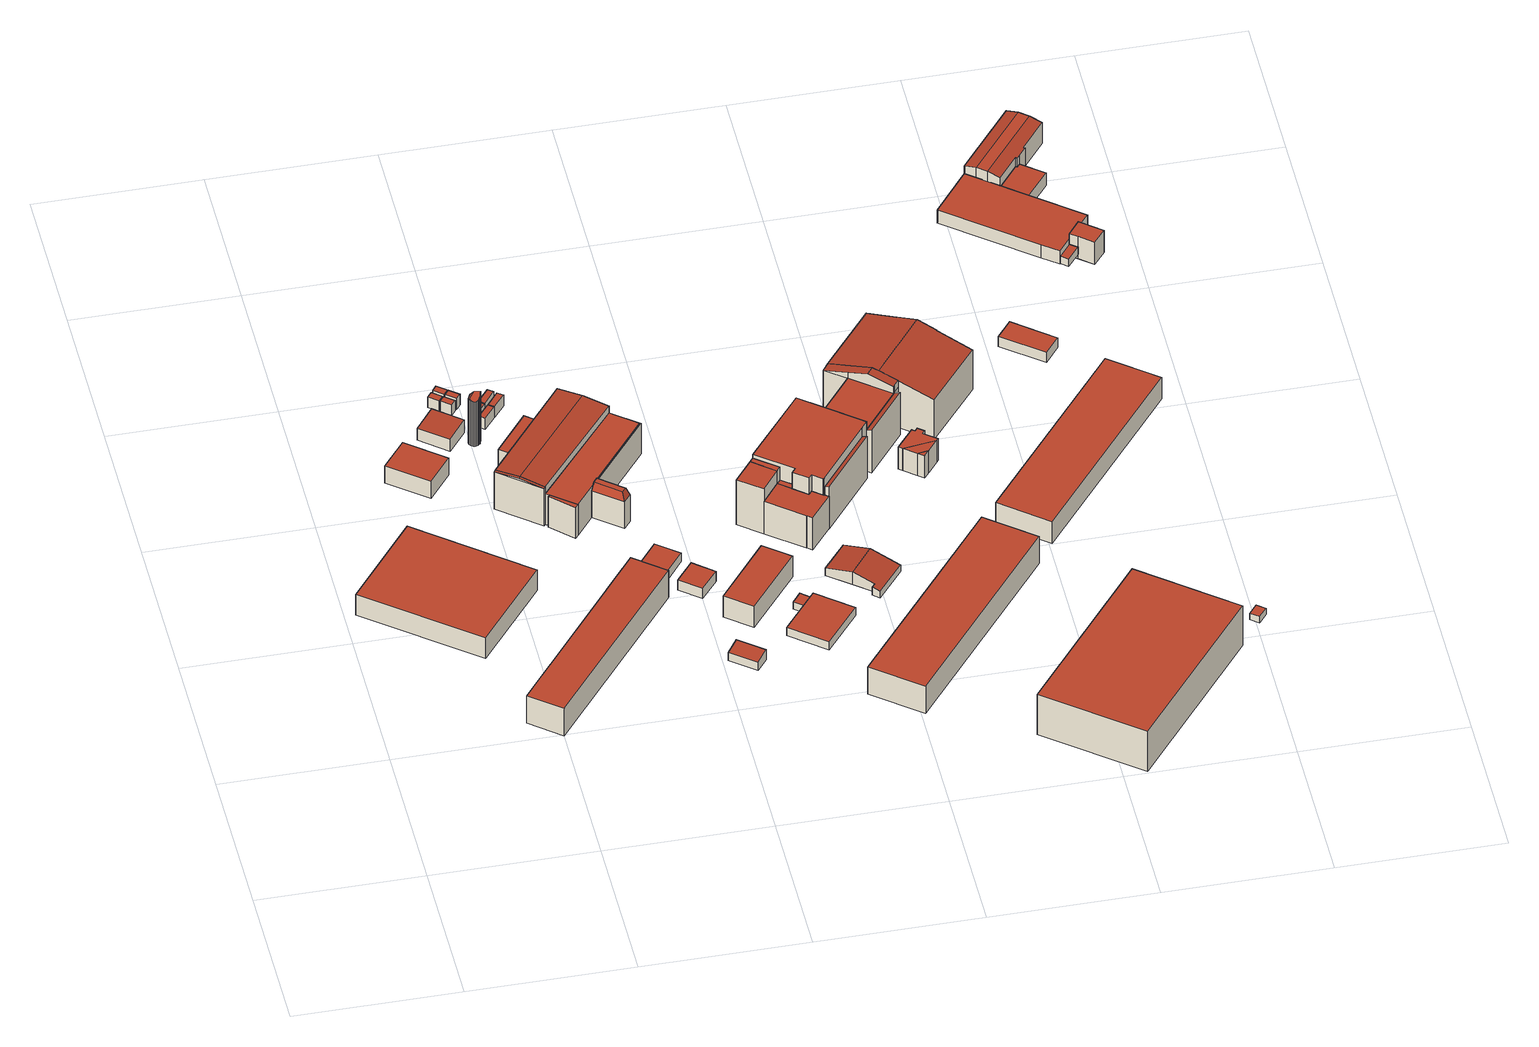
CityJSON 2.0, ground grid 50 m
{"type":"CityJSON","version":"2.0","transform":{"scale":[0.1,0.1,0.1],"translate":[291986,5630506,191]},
"CityObjects":{
"building1":{"type":"Building","attributes":{"Gemeindeschluessel":"05334002","Geometrietyp2DReferenz":"3000","function":"31001_2143","roofType":"1000","measuredHeight":7.68},"address":[{"countryName":"Germany","locality_type":"Town","localityName":"Aachen","thoroughfare_type":"Street","thoroughfareNumber":"5a","thoroughfareName":"Mathieustraße"}],"geometry":[{"type":"Solid","lod":"2","boundaries":[[[[0,1,2,3]],[[1,4,5,2]],[[4,6,7,5]],[[6,0,3,7]],[[6,4,1,0]],[[3,2,5,7]]]],"semantics":{"surfaces":[{"type":"WallSurface"},{"type":"RoofSurface"},{"type":"GroundSurface"}],"values":[[0,0,0,0,1,2]]}}]},
"building2":{"type":"Building","attributes":{"Gemeindeschluessel":"05334002","Geometrietyp2DReferenz":"3000","function":"51009_1610","roofType":"3100","measuredHeight":1.55},"geometry":[{"type":"Solid","lod":"2","boundaries":[[[[8,9,10,11]],[[9,12,13,10]],[[12,14,15,13]],[[14,8,11,15]],[[12,9,16]],[[8,14,17]],[[9,8,17,16]],[[14,12,16,17]],[[11,10,13,15]]]],"semantics":{"surfaces":[{"type":"WallSurface"},{"type":"RoofSurface"},{"type":"GroundSurface"}],"values":[[0,0,0,0,0,0,1,1,2]]}}]},
"building3":{"type":"Building","attributes":{"Gemeindeschluessel":"05334002","Geometrietyp2DReferenz":"3000","function":"31001_2143","roofType":"1000","measuredHeight":6.46},"geometry":[{"type":"Solid","lod":"2","boundaries":[[[[18,19,20,21]],[[19,22,23,20]],[[22,24,25,23]],[[24,18,21,25]],[[24,22,19,18]],[[21,20,23,25]]]],"semantics":{"surfaces":[{"type":"WallSurface"},{"type":"RoofSurface"},{"type":"GroundSurface"}],"values":[[0,0,0,0,1,2]]}}]},
"building4":{"type":"Building","attributes":{"Gemeindeschluessel":"05334002","Geometrietyp2DReferenz":"3000","function":"31001_3024","roofType":"1000","measuredHeight":10.16},"address":[{"countryName":"Germany","locality_type":"Town","localityName":"Aachen","thoroughfare_type":"Street","thoroughfareNumber":"30","thoroughfareName":"Mathieustraße"}],"geometry":[{"type":"MultiSurface","lod":"2","boundaries":[[[26,27,28,29]],[[27,30,31,28]],[[30,32,33,31]],[[32,34,35,33]],[[34,36,37,35]],[[36,38,39,37]],[[38,40,41,39]],[[40,26,29,41]],[[40,38,27,26]],[[29,28,39,41]]],"semantics":{"surfaces":[{"type":"WallSurface"},{"type":"RoofSurface"},{"type":"GroundSurface"}],"values":[0,0,0,0,0,0,0,0,1,2]}}]},
"building5":{"type":"Building","attributes":{"Gemeindeschluessel":"05334002","Geometrietyp2DReferenz":"3000","function":"31001_3020","roofType":"2100","measuredHeight":4.97},"geometry":[{"type":"Solid","lod":"2","boundaries":[[[[42,43,44,45]],[[43,46,47,44]],[[46,48,49,47]],[[48,42,45,49]],[[48,46,43,42]],[[45,44,47,49]]]],"semantics":{"surfaces":[{"type":"WallSurface"},{"type":"RoofSurface"},{"type":"GroundSurface"}],"values":[[0,0,0,0,1,2]]}}]},
"building6":{"type":"Building","attributes":{"Gemeindeschluessel":"05334002","Geometrietyp2DReferenz":"3000","function":"31001_3020","roofType":"1000","measuredHeight":3.95},"geometry":[{"type":"Solid","lod":"2","boundaries":[[[[50,51,52,53]],[[51,54,55,52]],[[54,56,57,55]],[[56,50,53,57]],[[56,54,51,50]],[[53,52,55,57]]]],"semantics":{"surfaces":[{"type":"WallSurface"},{"type":"RoofSurface"},{"type":"GroundSurface"}],"values":[[0,0,0,0,1,2]]}}]},
"building7":{"type":"Building","attributes":{"Gemeindeschluessel":"05334002","Geometrietyp2DReferenz":"3000","function":"51009_1610","roofType":"5000","measuredHeight":1.6},"geometry":[{"type":"Solid","lod":"2","boundaries":[[[[58,59,60,61]],[[59,62,37,60]],[[62,63,35,37]],[[63,58,61,35]],[[64,65,63,62]],[[64,62,59]],[[65,64,59,58]],[[65,58,63]],[[61,60,37,35]]]],"semantics":{"surfaces":[{"type":"WallSurface"},{"type":"RoofSurface"},{"type":"GroundSurface"}],"values":[[0,0,0,0,1,1,1,1,2]]}}]},
"building8":{"type":"Building","attributes":{"Gemeindeschluessel":"05334002","Geometrietyp2DReferenz":"3000","function":"31001_3020","roofType":"1000","measuredHeight":3.96},"geometry":[{"type":"Solid","lod":"2","boundaries":[[[[66,67,68,69]],[[67,70,71,68]],[[70,72,73,71]],[[72,66,69,73]],[[72,70,67,66]],[[69,68,71,73]]]],"semantics":{"surfaces":[{"type":"WallSurface"},{"type":"RoofSurface"},{"type":"GroundSurface"}],"values":[[0,0,0,0,1,2]]}}]},
"building9":{"type":"Building","attributes":{"Gemeindeschluessel":"05334002","Geometrietyp2DReferenz":"3000","function":"31001_3020","roofType":"1000","measuredHeight":3.97},"geometry":[{"type":"Solid","lod":"2","boundaries":[[[[74,75,76,77]],[[75,78,79,76]],[[78,80,81,79]],[[80,74,77,81]],[[80,78,75,74]],[[77,76,79,81]]]],"semantics":{"surfaces":[{"type":"WallSurface"},{"type":"RoofSurface"},{"type":"GroundSurface"}],"values":[[0,0,0,0,1,2]]}}]},
"building10":{"type":"Building","attributes":{"Gemeindeschluessel":"05334002","Geometrietyp2DReferenz":"3000","function":"31001_3020","roofType":"5000","measuredHeight":19.12},"geometry":[{"type":"Solid","lod":"2","boundaries":[[[[82,83,84,85]],[[83,86,87,84]],[[86,88,89,87]],[[88,90,91,89]],[[90,92,93,91]],[[92,94,95,93]],[[94,96,97,95]],[[96,98,99,97]],[[98,100,101,99]],[[100,102,103,101]],[[102,104,105,103]],[[104,106,107,105]],[[106,108,109,107]],[[108,110,111,109]],[[110,112,113,111]],[[112,114,115,113]],[[114,116,117,115]],[[116,118,119,117]],[[118,120,121,119]],[[120,122,123,121]],[[122,124,125,123]],[[124,126,127,125]],[[126,128,129,127]],[[128,130,131,129]],[[130,82,85,131]],[[92,90,132]],[[128,126,133]],[[110,108,134]],[[135,132,90,88,86,83,82,130,128,133]],[[112,110,134,135,133,126,124,122,120,118,116,114]],[[134,108,106,104,102,100,98,96,94,92,132,135]],[[85,84,87,89,91,93,95,97,99,101,103,105,107,109,111,113,115,117,119,121,123,125,127,129,131]]]],"semantics":{"surfaces":[{"type":"WallSurface"},{"type":"RoofSurface"},{"type":"GroundSurface"}],"values":[[0,0,0,0,0,0,0,0,0,0,0,0,0,0,0,0,0,0,0,0,0,0,0,0,0,0,0,0,1,1,1,2]]}}]},
"building11":{"type":"Building","attributes":{"Gemeindeschluessel":"05334002","Geometrietyp2DReferenz":"3000","function":"31001_3020","roofType":"1000","measuredHeight":3.97},"geometry":[{"type":"Solid","lod":"2","boundaries":[[[[136,137,138,139]],[[137,140,141,138]],[[140,142,143,141]],[[142,136,139,143]],[[142,140,137,136]],[[139,138,141,143]]]],"semantics":{"surfaces":[{"type":"WallSurface"},{"type":"RoofSurface"},{"type":"GroundSurface"}],"values":[[0,0,0,0,1,2]]}}]},
"building12":{"type":"Building","attributes":{"Gemeindeschluessel":"05334002","Geometrietyp2DReferenz":"3000","function":"31001_3020","roofType":"1000","measuredHeight":4.09},"geometry":[{"type":"Solid","lod":"2","boundaries":[[[[144,145,146,147]],[[145,148,149,146]],[[148,150,151,149]],[[150,144,147,151]],[[150,148,145,144]],[[147,146,149,151]]]],"semantics":{"surfaces":[{"type":"WallSurface"},{"type":"RoofSurface"},{"type":"GroundSurface"}],"values":[[0,0,0,0,1,2]]}}]},
"building13":{"type":"Building","attributes":{"Gemeindeschluessel":"05334002","Geometrietyp2DReferenz":"3000","function":"31001_3020","roofType":"1000","measuredHeight":4.1},"geometry":[{"type":"Solid","lod":"2","boundaries":[[[[152,153,154,155]],[[153,156,157,154]],[[156,158,159,157]],[[158,152,155,159]],[[158,156,153,152]],[[155,154,157,159]]]],"semantics":{"surfaces":[{"type":"WallSurface"},{"type":"RoofSurface"},{"type":"GroundSurface"}],"values":[[0,0,0,0,1,2]]}}]},
"building14":{"type":"Building","attributes":{"Gemeindeschluessel":"05334002","Geometrietyp2DReferenz":"3000","function":"31001_3020","roofType":"1000","measuredHeight":4.1},"geometry":[{"type":"Solid","lod":"2","boundaries":[[[[160,161,162,163]],[[161,164,165,162]],[[164,166,167,165]],[[166,160,163,167]],[[166,164,161,160]],[[163,162,165,167]]]],"semantics":{"surfaces":[{"type":"WallSurface"},{"type":"RoofSurface"},{"type":"GroundSurface"}],"values":[[0,0,0,0,1,2]]}}]},
"building15":{"type":"Building","attributes":{"Gemeindeschluessel":"05334002","Geometrietyp2DReferenz":"3000","function":"31001_3020","roofType":"1000","measuredHeight":4.08},"geometry":[{"type":"Solid","lod":"2","boundaries":[[[[168,169,170,171]],[[169,172,173,170]],[[172,174,175,173]],[[174,168,171,175]],[[174,172,169,168]],[[171,170,173,175]]]],"semantics":{"surfaces":[{"type":"WallSurface"},{"type":"RoofSurface"},{"type":"GroundSurface"}],"values":[[0,0,0,0,1,2]]}}]},
"building16":{"type":"Building","attributes":{"Gemeindeschluessel":"05334002","Geometrietyp2DReferenz":"3000","function":"31001_3024"},"address":[{"countryName":"Germany","locality_type":"Town","localityName":"Aachen","thoroughfare_type":"Street","thoroughfareNumber":"9","thoroughfareName":"Mathieustraße"}],"children":["building16-1","building16-2","building16-3","building16-4","building16-5","building16-6","building16-7"]},
"building16-1":{"type":"BuildingPart","attributes":{"roofType":"3100","measuredHeight":14.64},"parents":["building16"],"geometry":[{"type":"Solid","lod":"2","boundaries":[[[[176,177,178,179]],[[180,181,182,183]],[[181,176,179,182]],[[176,181,184]],[[177,176,184,185]],[[181,180,185,184]],[[179,178,183,182]],[[177,180,183,178]],[[180,177,185]]]],"semantics":{"surfaces":[{"type":"WallSurface"},{"type":"RoofSurface"},{"type":"GroundSurface"},{"type":"ClosureSurface"}],"values":[[0,0,0,0,1,1,2,3,3]]}}]},
"building16-2":{"type":"BuildingPart","attributes":{"roofType":"1000","measuredHeight":11.47},"parents":["building16"],"geometry":[{"type":"Solid","lod":"2","boundaries":[[[[186,187,188,189]],[[187,190,191,188]],[[190,192,193,191]],[[192,190,187,186]],[[189,188,191,193]],[[192,186,189,193]]]],"semantics":{"surfaces":[{"type":"WallSurface"},{"type":"RoofSurface"},{"type":"GroundSurface"},{"type":"ClosureSurface"}],"values":[[0,0,0,1,2,3]]}}]},
"building16-3":{"type":"BuildingPart","attributes":{"roofType":"9999","measuredHeight":12.22},"parents":["building16"],"geometry":[{"type":"MultiSurface","lod":"2","boundaries":[[[194,195,196,197]],[[195,198,199,196]],[[197,200,201,194]],[[202,203,204,205]],[[194,206,203,207]],[[195,194,207,208]],[[198,195,208,202]],[[208,207,203,202]],[[209,197,196,199]],[[200,209,206,201]],[[209,199,198,206]],[[205,204,206,198]]],"semantics":{"surfaces":[{"type":"WallSurface"},{"type":"RoofSurface"},{"type":"GroundSurface"},{"type":"ClosureSurface"}],"values":[0,0,0,0,1,1,1,1,2,3,3,3]}}]},
"building16-4":{"type":"BuildingPart","attributes":{"roofType":"1000","measuredHeight":7.09},"parents":["building16"],"geometry":[{"type":"Solid","lod":"2","boundaries":[[[[210,211,212,213]],[[211,214,215,212]],[[214,216,217,215]],[[216,214,211,210]],[[213,212,215,217]],[[213,217,216,210]]]],"semantics":{"surfaces":[{"type":"WallSurface"},{"type":"RoofSurface"},{"type":"GroundSurface"},{"type":"ClosureSurface"}],"values":[[0,0,0,1,2,3]]}}]},
"building16-5":{"type":"BuildingPart","attributes":{"roofType":"1000","measuredHeight":11.47},"parents":["building16"],"geometry":[{"type":"MultiSurface","lod":"2","boundaries":[[[218,219,220,221]],[[189,199,198,205,186]],[[206,222,204]],[[183,193,192,223]],[[218,223,186,219]],[[220,189,183,221]],[[199,209,206,198]],[[198,206,204,205]],[[209,220,219,222]],[[186,192,193,189]],[[221,183,223,218]]],"semantics":{"surfaces":[{"type":"WallSurface"},{"type":"RoofSurface"},{"type":"GroundSurface"},{"type":"ClosureSurface"}],"values":[0,0,0,0,1,2,3,3,3,3,3]}}]},
"building16-6":{"type":"BuildingPart","attributes":{"roofType":"1000","measuredHeight":11.47},"parents":["building16"],"geometry":[{"type":"MultiSurface","lod":"2","boundaries":[[[219,224,225,220]],[[224,226,200,225]],[[206,201,226,222]],[[222,226,224,219]],[[220,225,200,209]],[[209,200,201,206]],[[209,222,219,220]]],"semantics":{"surfaces":[{"type":"WallSurface"},{"type":"RoofSurface"},{"type":"GroundSurface"},{"type":"ClosureSurface"}],"values":[0,0,0,1,2,3,3]}}]},
"building16-7":{"type":"BuildingPart","attributes":{"roofType":"3100","measuredHeight":14.64},"parents":["building16"],"geometry":[{"type":"MultiSurface","lod":"2","boundaries":[[[227,228,221,229]],[[228,227,230]],[[223,218,228,180]],[[229,217,216,210,213,178,177,227]],[[180,228,230,185]],[[227,177,185,230]],[[221,183,178,229]],[[223,183,221,218]],[[180,177,178,183]],[[217,213,210,216]],[[177,180,185]]],"semantics":{"surfaces":[{"type":"WallSurface"},{"type":"RoofSurface"},{"type":"GroundSurface"},{"type":"ClosureSurface"}],"values":[0,0,0,0,1,1,2,3,3,3,3]}}]},
"building17":{"type":"Building","attributes":{"Gemeindeschluessel":"05334002","Geometrietyp2DReferenz":"3000","function":"31001_2143","roofType":"1000","measuredHeight":3.3},"address":[{"countryName":"Germany","locality_type":"Town","localityName":"Aachen","thoroughfare_type":"Street","thoroughfareNumber":"30b","thoroughfareName":"Mathieustraße"}],"geometry":[{"type":"Solid","lod":"2","boundaries":[[[[231,232,233,234]],[[232,235,236,233]],[[235,237,238,236]],[[237,231,234,238]],[[237,235,232,231]],[[234,233,236,238]]]],"semantics":{"surfaces":[{"type":"WallSurface"},{"type":"RoofSurface"},{"type":"GroundSurface"}],"values":[[0,0,0,0,1,2]]}}]},
"building18":{"type":"Building","attributes":{"Gemeindeschluessel":"05334002","Geometrietyp2DReferenz":"3000","function":"31001_3020","roofType":"2100","measuredHeight":3.88},"geometry":[{"type":"Solid","lod":"2","boundaries":[[[[239,240,241,242]],[[240,243,244,241]],[[243,245,246,244]],[[245,239,242,246]],[[245,243,240,239]],[[242,241,244,246]]]],"semantics":{"surfaces":[{"type":"WallSurface"},{"type":"RoofSurface"},{"type":"GroundSurface"}],"values":[[0,0,0,0,1,2]]}}]},
"building19":{"type":"Building","attributes":{"Gemeindeschluessel":"05334002","Geometrietyp2DReferenz":"3000","function":"31001_3020","roofType":"1000","measuredHeight":3.81},"geometry":[{"type":"Solid","lod":"2","boundaries":[[[[247,248,249,250]],[[248,251,252,249]],[[251,253,254,252]],[[253,247,250,254]],[[253,251,248,247]],[[250,249,252,254]]]],"semantics":{"surfaces":[{"type":"WallSurface"},{"type":"RoofSurface"},{"type":"GroundSurface"}],"values":[[0,0,0,0,1,2]]}}]},
"building20":{"type":"Building","attributes":{"Gemeindeschluessel":"05334002","Geometrietyp2DReferenz":"3000","function":"31001_2580","roofType":"1000","measuredHeight":7.81},"geometry":[{"type":"Solid","lod":"2","boundaries":[[[[255,256,257,258]],[[256,259,260,257]],[[259,261,262,260]],[[261,255,258,262]],[[261,259,256,255]],[[258,257,260,262]]]],"semantics":{"surfaces":[{"type":"WallSurface"},{"type":"RoofSurface"},{"type":"GroundSurface"}],"values":[[0,0,0,0,1,2]]}}]},
"building21":{"type":"Building","attributes":{"Gemeindeschluessel":"05334002","Geometrietyp2DReferenz":"3000","function":"31001_2570","roofType":"1000","measuredHeight":2.54},"geometry":[{"type":"Solid","lod":"2","boundaries":[[[[263,264,265,266]],[[264,267,268,265]],[[267,269,270,268]],[[269,263,266,270]],[[269,267,264,263]],[[266,265,268,270]]]],"semantics":{"surfaces":[{"type":"WallSurface"},{"type":"RoofSurface"},{"type":"GroundSurface"}],"values":[[0,0,0,0,1,2]]}}]},
"building22":{"type":"Building","attributes":{"Gemeindeschluessel":"05334002","Geometrietyp2DReferenz":"3000","function":"51003_1205","roofType":"1000","measuredHeight":3.02},"geometry":[{"type":"Solid","lod":"2","boundaries":[[[[271,272,273,274]],[[272,275,276,273]],[[275,277,278,276]],[[277,271,274,278]],[[277,275,272,271]],[[274,273,276,278]]]],"semantics":{"surfaces":[{"type":"WallSurface"},{"type":"RoofSurface"},{"type":"GroundSurface"}],"values":[[0,0,0,0,1,2]]}}]},
"building23":{"type":"Building","attributes":{"Gemeindeschluessel":"05334002","Geometrietyp2DReferenz":"3000","function":"31001_3020"},"children":["building23-1","building23-2","building23-3","building23-4"]},
"building23-1":{"type":"BuildingPart","attributes":{"roofType":"1000","measuredHeight":16.87},"parents":["building23"],"geometry":[{"type":"MultiSurface","lod":"2","boundaries":[[[279,280,281,282]],[[280,283,284,281]],[[285,286,283,287]],[[283,280,279,287]],[[288,282,281,284]],[[287,279,282,288]],[[285,288,284,286]]],"semantics":{"surfaces":[{"type":"WallSurface"},{"type":"RoofSurface"},{"type":"GroundSurface"},{"type":"ClosureSurface"}],"values":[0,0,0,1,2,3,3]}}]},
"building23-2":{"type":"BuildingPart","attributes":{"roofType":"1000","measuredHeight":12.08},"parents":["building23"],"geometry":[{"type":"MultiSurface","lod":"2","boundaries":[[[289,290,291,292]],[[290,293,294,291]],[[293,295,296,294]],[[295,297,298,296]],[[297,299,300,298]],[[299,301,302,300]],[[301,303,304,302]],[[303,305,306,304]],[[305,307,308,306]],[[307,305,303,301,299,297,295,293,290,285]],[[288,291,294,296,298,300,302,304,306,308]],[[285,289,292,288]],[[288,308,307,285]]],"semantics":{"surfaces":[{"type":"WallSurface"},{"type":"RoofSurface"},{"type":"GroundSurface"},{"type":"ClosureSurface"}],"values":[0,0,0,0,0,0,0,0,0,1,2,3,3]}}]},
"building23-3":{"type":"BuildingPart","attributes":{"roofType":"1000","measuredHeight":16.87},"parents":["building23"],"geometry":[{"type":"MultiSurface","lod":"2","boundaries":[[[309,310,311,308]],[[310,279,282,311]],[[307,285,287,309]],[[310,309,287,279]],[[282,288,308,311]],[[279,287,288,282]],[[307,308,288,285]]],"semantics":{"surfaces":[{"type":"WallSurface"},{"type":"RoofSurface"},{"type":"GroundSurface"},{"type":"ClosureSurface"}],"values":[0,0,0,1,2,3,3]}}]},
"building23-4":{"type":"BuildingPart","attributes":{"roofType":"1000","measuredHeight":12.08},"parents":["building23"],"geometry":[{"type":"Solid","lod":"2","boundaries":[[[[312,289,292,313]],[[286,312,313,284]],[[286,285,289,312]],[[313,292,288,284]],[[289,285,288,292]],[[284,288,285,286]]]],"semantics":{"surfaces":[{"type":"WallSurface"},{"type":"RoofSurface"},{"type":"GroundSurface"},{"type":"ClosureSurface"}],"values":[[0,0,1,2,3,3]]}}]},
"building24":{"type":"Building","attributes":{"Gemeindeschluessel":"05334002","Geometrietyp2DReferenz":"3000","function":"31001_3020","roofType":"3100","measuredHeight":4.83,"storeysAboveGround":1},"geometry":[{"type":"MultiSurface","lod":"2","boundaries":[[[314,315,316,317]],[[315,318,319,316]],[[318,320,321,319]],[[320,322,323,321]],[[322,324,325,323]],[[324,326,327,325]],[[326,328,329,327]],[[328,314,317,329]],[[324,322,320,318]],[[318,315,314,328,326,324]],[[317,316,321,323,327,329]]],"semantics":{"surfaces":[{"type":"WallSurface"},{"type":"RoofSurface"},{"type":"GroundSurface"}],"values":[0,0,0,0,0,0,0,0,1,1,2]}}]},
"building25":{"type":"Building","attributes":{"Gemeindeschluessel":"05334002","Geometrietyp2DReferenz":"3000","function":"31001_3024"},"address":[{"countryName":"Germany","locality_type":"Town","localityName":"Aachen","thoroughfare_type":"Street","thoroughfareNumber":"16","thoroughfareName":"Mathieustraße"}],"children":["building25-1","building25-2"]},
"building25-1":{"type":"BuildingPart","attributes":{"roofType":"1000","measuredHeight":6.85},"parents":["building25"],"geometry":[{"type":"Solid","lod":"2","boundaries":[[[[330,331,332,333]],[[331,334,335,332]],[[336,330,333,337]],[[336,334,331,330]],[[333,332,335,337]],[[337,335,334,336]]]],"semantics":{"surfaces":[{"type":"WallSurface"},{"type":"RoofSurface"},{"type":"GroundSurface"},{"type":"ClosureSurface"}],"values":[[0,0,0,1,2,3]]}}]},
"building25-2":{"type":"BuildingPart","attributes":{"roofType":"1000","measuredHeight":10.15},"parents":["building25"],"geometry":[{"type":"MultiSurface","lod":"2","boundaries":[[[338,339,340,341]],[[339,342,337,340]],[[343,344,345,335]],[[344,346,347,345]],[[346,338,341,347]],[[334,336,342,343]],[[346,344,339,338]],[[341,340,345,347]],[[334,335,337,336]]],"semantics":{"surfaces":[{"type":"WallSurface"},{"type":"RoofSurface"},{"type":"GroundSurface"},{"type":"ClosureSurface"}],"values":[0,0,0,0,0,0,1,2,3]}}]},
"building26":{"type":"Building","attributes":{"Gemeindeschluessel":"05334002","Geometrietyp2DReferenz":"3000","function":"31001_3020"},"address":[{"countryName":"Germany","locality_type":"Town","localityName":"Aachen","thoroughfare_type":"Street","thoroughfareNumber":"34","thoroughfareName":"Mathieustraße"}],"children":["building26-1","building26-2","building26-3","building26-4","building26-5","building26-6"]},
"building26-1":{"type":"BuildingPart","attributes":{"roofType":"3100","measuredHeight":19.26},"parents":["building26"],"geometry":[{"type":"MultiSurface","lod":"2","boundaries":[[[348,349,350,351]],[[349,352,353,350]],[[354,355,356,357]],[[355,358,359,356]],[[352,360,361,362]],[[348,363,364,349]],[[349,364,360,352]],[[354,365,355]],[[361,366,365,367,368]],[[369,370,371]],[[372,363,373]],[[355,366,369,358]],[[360,364,363,369,366,361]],[[359,351,350,353,374,356]],[[348,351,375,376]],[[376,375,359,358]],[[374,353,352,362]],[[357,374,362,354]],[[362,368,367,354]],[[377,372,373,348,376]],[[370,377,376,358,371]]],"semantics":{"surfaces":[{"type":"WallSurface"},{"type":"RoofSurface"},{"type":"GroundSurface"},{"type":"ClosureSurface"}],"values":[0,0,0,0,0,0,0,0,0,0,0,1,1,2,3,3,3,3,3,3,3]}}]},
"building26-2":{"type":"BuildingPart","attributes":{"roofType":"1000","measuredHeight":18.29},"parents":["building26"],"geometry":[{"type":"MultiSurface","lod":"2","boundaries":[[[378,379,380,381]],[[382,383,384,385]],[[383,386,387,384]],[[386,388,389,387]],[[388,390,391,389]],[[390,392,393,391]],[[392,394,395,393]],[[394,396,397,395]],[[396,398,399,397]],[[398,400,401,399]],[[402,403,379,382]],[[404,405,400,406]],[[407,408,406,378]],[[406,398,396,394,392,390,388,386,383,382,378]],[[381,385,384,387,389,391,393,395,397,399,409]],[[402,385,380,403]],[[404,409,401,405]],[[381,409,408,407]]],"semantics":{"surfaces":[{"type":"WallSurface"},{"type":"RoofSurface"},{"type":"GroundSurface"},{"type":"ClosureSurface"}],"values":[0,0,0,0,0,0,0,0,0,0,0,0,0,1,2,3,3,3]}}]},
"building26-3":{"type":"BuildingPart","attributes":{"roofType":"1000","measuredHeight":15.36},"parents":["building26"],"geometry":[{"type":"MultiSurface","lod":"2","boundaries":[[[405,367,357,401]],[[408,410,368,404]],[[404,368,367,405]],[[401,357,374,409]],[[362,374,357,354]],[[362,354,367,368]],[[409,374,410,408]],[[401,409,404,405]]],"semantics":{"surfaces":[{"type":"WallSurface"},{"type":"RoofSurface"},{"type":"GroundSurface"},{"type":"ClosureSurface"}],"values":[0,0,1,2,3,3,3,3]}}]},
"building26-4":{"type":"BuildingPart","attributes":{"roofType":"3100","measuredHeight":19.11},"parents":["building26"],"geometry":[{"type":"MultiSurface","lod":"2","boundaries":[[[411,412,413,414]],[[412,373,351,413]],[[415,416,417,359]],[[416,418,419,417]],[[418,420,421,419]],[[420,422,423,421]],[[422,424,425,423]],[[424,426,427,425]],[[426,411,414,427]],[[377,372,428]],[[415,358,371]],[[370,377,428]],[[422,420,418,416,415,428]],[[428,412,411,426,424,422]],[[414,413,359,417,419,421,425,427]],[[375,351,348,376]],[[376,348,373,372,377]],[[358,359,375,376]],[[358,376,377,370,371]]],"semantics":{"surfaces":[{"type":"WallSurface"},{"type":"RoofSurface"},{"type":"GroundSurface"},{"type":"ClosureSurface"}],"values":[0,0,0,0,0,0,0,0,0,0,0,0,1,1,2,3,3,3,3]}}]},
"building26-5":{"type":"BuildingPart","attributes":{"roofType":"2100","measuredHeight":15.86},"parents":["building26"],"geometry":[{"type":"MultiSurface","lod":"2","boundaries":[[[429,407,381,430]],[[431,432,433,353]],[[432,429,430,433]],[[431,352,362,410]],[[432,431,407,429]],[[430,381,353,433]],[[352,353,374,362]],[[408,409,381,407]],[[410,374,409,408]]],"semantics":{"surfaces":[{"type":"WallSurface"},{"type":"RoofSurface"},{"type":"GroundSurface"},{"type":"ClosureSurface"}],"values":[0,0,0,0,1,2,3,3,3]}}]},
"building26-6":{"type":"BuildingPart","attributes":{"roofType":"2100","measuredHeight":15.78},"parents":["building26"],"geometry":[{"type":"Solid","lod":"2","boundaries":[[[[434,402,385,435]],[[403,436,437,380]],[[436,434,435,437]],[[436,403,402,434]],[[435,385,380,437]],[[403,380,385,402]]]],"semantics":{"surfaces":[{"type":"WallSurface"},{"type":"RoofSurface"},{"type":"GroundSurface"},{"type":"ClosureSurface"}],"values":[[0,0,0,1,2,3]]}}]},
"building27":{"type":"Building","attributes":{"Gemeindeschluessel":"05334002","Geometrietyp2DReferenz":"3000","function":"31001_2580"},"children":["building27-1","building27-2","building27-3"]},
"building27-1":{"type":"BuildingPart","attributes":{"roofType":"1000","measuredHeight":8.3},"parents":["building27"],"geometry":[{"type":"Solid","lod":"2","boundaries":[[[[438,439,440,441]],[[442,443,444,445]],[[443,442,439,438]],[[441,440,445,444]],[[439,442,445,440]],[[441,444,443,438]]]],"semantics":{"surfaces":[{"type":"WallSurface"},{"type":"RoofSurface"},{"type":"GroundSurface"},{"type":"ClosureSurface"}],"values":[[0,0,1,2,3,3]]}}]},
"building27-2":{"type":"BuildingPart","attributes":{"roofType":"1000","measuredHeight":8.29},"parents":["building27"],"geometry":[{"type":"Solid","lod":"2","boundaries":[[[[439,446,447,440]],[[446,448,449,447]],[[448,450,451,449]],[[450,452,453,451]],[[452,454,455,453]],[[454,456,457,455]],[[456,458,459,457]],[[458,442,445,459]],[[442,458,456,454,452,450,448,446,439]],[[440,447,449,451,453,455,457,459,445]],[[442,439,440,445]]]],"semantics":{"surfaces":[{"type":"WallSurface"},{"type":"RoofSurface"},{"type":"GroundSurface"},{"type":"ClosureSurface"}],"values":[[0,0,0,0,0,0,0,0,1,2,3]]}}]},
"building27-3":{"type":"BuildingPart","attributes":{"roofType":"1000","measuredHeight":8.34},"parents":["building27"],"geometry":[{"type":"MultiSurface","lod":"2","boundaries":[[[460,461,441,462]],[[463,460,462,444]],[[443,438,461,463]],[[463,461,460]],[[462,441,444]],[[443,444,441,438]]],"semantics":{"surfaces":[{"type":"WallSurface"},{"type":"RoofSurface"},{"type":"GroundSurface"},{"type":"ClosureSurface"}],"values":[0,0,0,1,2,3]}}]},
"building28":{"type":"Building","attributes":{"Gemeindeschluessel":"05334002","Geometrietyp2DReferenz":"3000","function":"31001_3024","roofType":"1000","measuredHeight":14.94},"address":[{"countryName":"Germany","locality_type":"Town","localityName":"Aachen","thoroughfare_type":"Street","thoroughfareNumber":"10","thoroughfareName":"Mathieustraße"}],"geometry":[{"type":"Solid","lod":"2","boundaries":[[[[464,465,466,467]],[[465,468,469,466]],[[468,470,471,469]],[[470,464,467,471]],[[470,468,465,464]],[[467,466,469,471]]]],"semantics":{"surfaces":[{"type":"WallSurface"},{"type":"RoofSurface"},{"type":"GroundSurface"}],"values":[[0,0,0,0,1,2]]}}]},
"building29":{"type":"Building","attributes":{"Gemeindeschluessel":"05334002","Geometrietyp2DReferenz":"3000","function":"31001_3024","roofType":"1000","measuredHeight":8.24,"storeysAboveGround":1},"address":[{"countryName":"Germany","locality_type":"Town","localityName":"Aachen","thoroughfare_type":"Street","thoroughfareNumber":"18","thoroughfareName":"Mathieustraße"}],"geometry":[{"type":"Solid","lod":"2","boundaries":[[[[472,473,474,475]],[[473,476,477,474]],[[476,478,479,477]],[[478,472,475,479]],[[478,476,473,472]],[[475,474,477,479]]]],"semantics":{"surfaces":[{"type":"WallSurface"},{"type":"RoofSurface"},{"type":"GroundSurface"}],"values":[[0,0,0,0,1,2]]}}]},
"building30":{"type":"Building","attributes":{"Gemeindeschluessel":"05334002","Geometrietyp2DReferenz":"3000","function":"51009_1611","roofType":"1000","measuredHeight":3.73},"geometry":[{"type":"Solid","lod":"2","boundaries":[[[[480,481,482,483]],[[481,484,485,482]],[[484,486,487,485]],[[486,480,483,487]],[[486,484,481,480]],[[483,482,485,487]]]],"semantics":{"surfaces":[{"type":"WallSurface"},{"type":"RoofSurface"},{"type":"GroundSurface"}],"values":[[0,0,0,0,1,2]]}}]},
"building31":{"type":"Building","attributes":{"Gemeindeschluessel":"05334002","Geometrietyp2DReferenz":"3000","function":"31001_2723","roofType":"1000","measuredHeight":2.34,"storeysAboveGround":1},"geometry":[{"type":"Solid","lod":"2","boundaries":[[[[488,489,490,491]],[[489,492,493,490]],[[492,494,495,493]],[[494,488,491,495]],[[494,492,489,488]],[[491,490,493,495]]]],"semantics":{"surfaces":[{"type":"WallSurface"},{"type":"RoofSurface"},{"type":"GroundSurface"}],"values":[[0,0,0,0,1,2]]}}]},
"building32":{"type":"Building","attributes":{"Gemeindeschluessel":"05334002","Geometrietyp2DReferenz":"3000","function":"31001_2622","roofType":"1000","measuredHeight":4.9},"geometry":[{"type":"MultiSurface","lod":"2","boundaries":[[[496,497,498,499]],[[497,500,501,498]],[[500,502,503,501]],[[502,504,505,503]],[[504,506,507,505]],[[506,508,509,507]],[[508,510,511,509]],[[510,512,513,511]],[[512,514,515,513]],[[514,496,499,515]],[[514,512,506,497,496]],[[499,498,507,513]]],"semantics":{"surfaces":[{"type":"WallSurface"},{"type":"RoofSurface"},{"type":"GroundSurface"}],"values":[0,0,0,0,0,0,0,0,0,0,1,2]}}]},
"building33":{"type":"Building","attributes":{"Gemeindeschluessel":"05334002","Geometrietyp2DReferenz":"3000","function":"51009_1610","roofType":"1000","measuredHeight":2.81},"geometry":[{"type":"Solid","lod":"2","boundaries":[[[[516,517,518,519]],[[517,520,521,518]],[[520,522,523,521]],[[522,516,519,523]],[[522,520,517,516]],[[519,518,521,523]]]],"semantics":{"surfaces":[{"type":"WallSurface"},{"type":"RoofSurface"},{"type":"GroundSurface"}],"values":[[0,0,0,0,1,2]]}}]},
"building34":{"type":"Building","attributes":{"Gemeindeschluessel":"05334002","Geometrietyp2DReferenz":"3000","function":"51009_1610","roofType":"1000","measuredHeight":4.66},"geometry":[{"type":"Solid","lod":"2","boundaries":[[[[524,525,526,527]],[[525,528,529,526]],[[528,530,531,529]],[[530,532,533,531]],[[532,534,535,533]],[[534,524,527,535]],[[534,532,530,528,525,524]],[[527,526,529,531,533,535]]]],"semantics":{"surfaces":[{"type":"WallSurface"},{"type":"RoofSurface"},{"type":"GroundSurface"}],"values":[[0,0,0,0,0,0,1,2]]}}]},
"building35":{"type":"Building","attributes":{"Gemeindeschluessel":"05334002","Geometrietyp2DReferenz":"3000","function":"31001_2622","roofType":"9999","measuredHeight":8.64},"address":[{"countryName":"Germany","locality_type":"Town","localityName":"Aachen","thoroughfare_type":"Street","thoroughfareNumber":"38","thoroughfareName":"Mathieustraße"}],"geometry":[{"type":"MultiSurface","lod":"2","boundaries":[[[536,537,498,501]],[[537,538,539,498]],[[538,540,541,539]],[[540,542,543,541]],[[542,544,545,543]],[[544,546,547,545]],[[546,548,549,547]],[[548,550,551,549]],[[550,552,553,551]],[[552,554,555,553]],[[554,556,503,555]],[[556,557,558,503]],[[557,559,560,558]],[[559,536,501,560]],[[540,538,537,559]],[[557,556,554,552,548,546,544,542]],[[559,557,542,540]],[[501,498,539,545,547,549,553,555,503]]],"semantics":{"surfaces":[{"type":"WallSurface"},{"type":"RoofSurface"},{"type":"GroundSurface"}],"values":[0,0,0,0,0,0,0,0,0,0,0,0,0,0,1,1,1,2]}}]},
"building36":{"type":"Building","attributes":{"Gemeindeschluessel":"05334002","Geometrietyp2DReferenz":"3000","function":"51009_1610","roofType":"1000","measuredHeight":8.25},"geometry":[{"type":"MultiSurface","lod":"2","boundaries":[[[561,562,563,564]],[[562,565,566,563]],[[565,567,568,566]],[[567,569,570,568]],[[569,561,564,570]],[[569,567,565,562,561]],[[564,563,566,568]]],"semantics":{"surfaces":[{"type":"WallSurface"},{"type":"RoofSurface"},{"type":"GroundSurface"}],"values":[0,0,0,0,0,1,2]}}]}
},
"vertices":[
[1,967,224],[203,1219,224],[203,1219,147],[1,967,147],[521,962,224],[521,962,147],[320,711,224],[320,711,147],
[454,558,144],[471,545,144],[471,545,141],[454,558,141],[416,477,143],[416,477,141],[400,490,143],[400,490,141],[464,537,156],[448,549,156],
[196,1492,213],[266,1579,213],[266,1579,149],[196,1492,149],[379,1487,213],[379,1487,149],[310,1401,213],[310,1401,149],
[469,352,244],[376,426,244],[376,426,142],[469,352,142],[416,477,244],[416,477,142],[471,545,244],[471,545,142],[689,817,244],[689,817,142],[722,859,244],[722,859,142],[784,936,244],[784,936,142],[877,861,244],[877,861,142],
[459,1652,198],[404,1583,194],[404,1583,149],[459,1652,149],[323,1649,194],[323,1649,149],[379,1717,198],[379,1717,149],
[381,1778,189],[394,1794,189],[394,1794,149],[381,1778,149],[423,1771,189],[423,1771,149],[409,1754,189],[409,1754,149],
[673,830,148],[706,872,148],[706,872,142],[673,830,142],[722,859,148],[689,817,148],[708,857,158],[687,832,158],
[411,1753,189],[424,1770,189],[424,1770,149],[411,1753,149],[453,1747,189],[453,1747,149],[440,1730,189],[440,1730,149],
[400,1801,189],[413,1818,189],[413,1818,149],[400,1801,149],[442,1794,189],[442,1794,149],[429,1778,189],[429,1778,149],
[461,1610,312],[462,1614,310],[462,1614,148],[461,1610,148],[464,1618,311],[464,1618,148],[466,1621,313],[466,1621,148],[469,1624,316],[469,1624,148],[473,1626,313],[473,1626,148],[477,1627,309],[477,1627,148],[481,1627,308],[481,1627,148],[485,1625,308],[485,1625,148],[489,1623,310],[489,1623,148],[493,1620,314],[493,1620,148],[495,1616,320],[495,1616,148],[496,1612,327],[496,1612,148],[497,1607,335],[497,1607,148],[495,1603,335],[495,1603,148],[493,1598,329],[493,1598,148],[490,1595,323],[490,1595,148],[486,1593,318],[486,1593,148],[482,1591,315],[482,1591,148],[477,1591,314],[477,1591,148],[473,1592,314],[473,1592,148],[469,1594,315],[469,1594,148],[466,1597,318],[466,1597,148],[463,1601,319],[463,1601,148],[462,1605,315],[462,1605,148],[470,1624,317],[464,1600,321],[496,1605,339],[479,1609,339],
[430,1777,189],[443,1793,189],[443,1793,149],[430,1777,149],[472,1770,189],[472,1770,149],[459,1753,189],[459,1753,149],
[480,1685,190],[515,1728,190],[515,1728,149],[480,1685,149],[531,1714,190],[531,1714,149],[497,1672,190],[497,1672,149],
[504,1667,190],[538,1709,190],[538,1709,149],[504,1667,149],[555,1696,190],[555,1696,149],[520,1653,190],[520,1653,149],
[516,1729,190],[551,1772,190],[551,1772,149],[516,1729,149],[567,1759,190],[567,1759,149],[533,1716,190],[533,1716,149],
[540,1710,190],[574,1753,190],[574,1753,149],[540,1710,149],[591,1740,190],[591,1740,149],[556,1697,190],[556,1697,149],
[474,1322,287],[479,1329,287],[479,1329,147],[474,1322,147],[602,1229,287],[597,1222,287],[597,1222,147],[602,1229,147],[534,1273,294],[540,1280,294],
[682,1165,262],[672,1153,262],[672,1153,147],[682,1165,147],[607,1216,262],[607,1216,147],[612,1221,262],[612,1221,147],
[838,1192,246],[816,1166,246],[816,1166,147],[838,1192,147],[735,1231,246],[735,1231,147],[760,1256,147],[760,1256,246],[744,1242,269],[755,1256,269],[756,1257,262],[741,1238,262],[757,1259,246],[826,1198,269],[814,1184,269],[757,1259,147],
[574,1447,218],[522,1488,218],[522,1488,147],[574,1447,147],[622,1612,218],[622,1612,147],[674,1570,218],[674,1570,147],
[848,1526,262],[923,1465,262],[923,1465,147],[848,1526,147],[757,1259,262],[602,1229,262],
[927,1462,262],[927,1462,147],[760,1256,262],
[721,1629,287],[848,1526,287],[721,1629,147],[784,1577,294],
[825,987,177],[877,1052,177],[877,1052,144],[825,987,144],[943,999,177],[943,999,144],[891,934,177],[891,934,144],
[1106,619,114],[1074,580,105],[1074,580,75],[1106,619,75],[1001,639,105],[1001,639,75],[1033,678,114],[1033,678,75],
[915,916,152],[967,980,152],[967,980,114],[915,916,114],[1028,930,152],[1028,930,114],[976,867,152],[976,867,114],
[1026,826,150],[1176,1012,150],[1176,1012,72],[1026,826,72],[1253,950,150],[1253,950,72],[1102,764,150],[1102,764,72],
[1226,821,94],[1253,854,94],[1253,854,69],[1226,821,69],[1279,832,94],[1279,832,69],[1253,800,94],[1253,800,69],
[1185,714,100],[1288,841,100],[1288,841,70],[1185,714,70],[1392,756,100],[1392,756,70],[1289,629,100],[1289,629,70],
[1198,1266,240],[1208,1279,240],[1208,1279,71],[1198,1266,71],[1275,1226,240],[1275,1226,71],[1264,1212,192],[1275,1226,192],[1264,1212,240],[1264,1212,71],
[1301,1182,192],[1342,1149,192],[1342,1149,71],[1301,1182,71],[1352,1161,192],[1352,1161,71],[1381,1138,192],[1381,1138,71],[1382,1139,192],[1382,1139,71],[1396,1128,192],[1396,1128,71],[1332,1050,192],[1332,1050,71],[1318,1061,192],[1318,1061,71],[1317,1061,192],[1317,1061,71],[1212,1145,192],[1212,1145,71],
[1212,1145,240],[1144,1199,240],[1144,1199,71],
[1312,1196,192],[1312,1196,71],
[1456,833,97],[1466,845,97],[1466,845,67],[1456,833,67],[1412,888,115],[1412,888,67],[1345,942,94],[1345,942,67],[1415,1028,94],[1415,1028,67],[1481,974,115],[1481,974,67],[1555,914,91],[1555,914,67],[1476,817,91],[1476,817,67],
[1634,793,134],[1694,868,134],[1694,868,65],[1634,793,65],[1704,860,134],[1704,860,65],[1644,785,134],[1644,785,65],
[1499,316,167],[1357,430,167],[1357,430,65],[1499,316,65],[1644,785,167],[1704,860,167],[1802,982,167],[1802,982,65],[1943,868,167],[1943,868,65],
[1675,1505,221],[1658,1485,221],[1658,1485,70],[1675,1505,70],[1659,1485,221],[1659,1485,70],[1544,1571,221],[1483,1620,221],[1483,1620,70],[1544,1571,70],[1502,1645,221],[1502,1645,70],[1659,1485,248],[1656,1481,248],[1656,1481,221],[1675,1505,248],[1658,1485,248],[1544,1571,244],[1592,1533,263],[1544,1571,224],[1656,1481,224],[1611,1557,263],[1623,1547,260],[1517,1633,227],[1652,1524,253],[1675,1505,246],[1656,1481,70],[1627,1544,70],[1627,1544,221],[1627,1544,259],
[1548,1345,253],[1532,1325,253],[1532,1325,70],[1548,1345,70],[1384,1138,253],[1382,1139,253],[1382,1139,70],[1384,1138,70],[1381,1138,253],[1381,1138,70],[1352,1161,253],[1352,1161,70],[1342,1149,253],[1342,1149,70],[1301,1182,253],[1301,1182,70],[1312,1196,253],[1312,1196,70],[1208,1279,253],[1208,1279,70],[1377,1488,253],[1377,1488,70],[1438,1439,253],[1438,1439,70],[1384,1138,222],[1532,1325,221],[1550,1348,224],[1438,1439,224],[1550,1348,253],[1548,1345,222],[1550,1348,222],[1550,1348,70],
[1656,1481,222],
[1912,1619,219],[1763,1434,219],[1763,1434,70],[1912,1619,70],[1502,1645,222],[1652,1829,222],[1652,1829,70],[1726,1770,245],[1726,1770,70],[1727,1771,245],[1727,1771,70],[1777,1731,261],[1777,1731,70],[1825,1692,246],[1825,1692,70],[1824,1691,246],[1824,1691,70],[1627,1544,261],
[1561,1334,229],[1561,1334,70],[1659,1485,222],[1673,1474,229],[1673,1474,70],
[1396,1128,228],[1396,1128,70],[1545,1314,228],[1545,1314,70],
[1684,1296,153],[1649,1325,153],[1649,1325,70],[1684,1296,70],[1749,1339,153],[1718,1301,153],[1718,1301,70],[1749,1339,70],
[1638,1334,153],[1638,1334,70],[1690,1398,153],[1690,1398,70],[1699,1391,153],[1699,1391,70],[1706,1401,153],[1706,1401,70],[1725,1386,153],[1725,1386,70],[1717,1376,153],[1717,1376,70],[1755,1346,153],[1755,1346,70],
[1703,1281,154],[1684,1296,154],[1703,1281,70],[1718,1301,154],
[1800,225,160],[2172,688,160],[2172,688,10],[1800,225,10],[2443,470,160],[2443,470,10],[2071,7,160],[2071,7,10],
[1857,1051,150],[2285,1582,150],[2285,1582,68],[1857,1051,68],[2424,1470,150],[2424,1470,68],[1996,939,150],[1996,939,68],
[2022,1787,102],[2066,1842,102],[2066,1842,65],[2022,1787,65],[2184,1747,102],[2184,1747,65],[2141,1692,102],[2141,1692,65],
[2485,574,33],[2510,605,33],[2510,605,10],[2485,574,10],[2535,585,33],[2535,585,10],[2510,554,33],[2510,554,10],
[1957,2302,141],[2063,2436,141],[2063,2436,92],[1957,2302,92],[2064,2435,141],[2064,2435,92],[2151,2365,141],[2151,2365,92],[2220,2309,141],[2220,2309,92],[2365,2193,141],[2365,2193,92],[2329,2149,141],[2329,2149,92],[2293,2104,141],[2293,2104,92],[2258,2060,141],[2258,2060,92],[2212,2096,141],[2212,2096,92],
[2258,2060,122],[2293,2104,122],[2293,2104,94],[2258,2060,94],[2315,2087,122],[2315,2087,94],[2279,2042,122],[2279,2042,94],
[2151,2365,136],[2211,2440,136],[2211,2440,89],[2151,2365,89],[2215,2437,136],[2215,2437,89],[2224,2448,136],[2224,2448,89],[2290,2396,136],[2290,2396,89],[2220,2309,136],[2220,2309,89],
[2064,2435,170],[2063,2436,170],[2227,2639,170],[2227,2639,92],[2256,2616,179],[2256,2616,92],[2284,2593,179],[2284,2593,92],[2315,2568,170],[2315,2568,92],[2242,2477,170],[2242,2477,92],[2246,2474,169],[2246,2474,92],[2224,2448,169],[2224,2448,92],[2215,2437,169],[2215,2437,92],[2211,2440,170],[2211,2440,92],[2151,2365,170],[2120,2389,179],[2120,2389,92],[2092,2412,179],[2092,2412,92],
[2293,2104,161],[2329,2149,161],[2329,2149,78],[2293,2104,78],[2392,2098,161],[2392,2098,78],[2356,2053,161],[2356,2053,78],[2315,2087,161],[2315,2087,78]
]}
